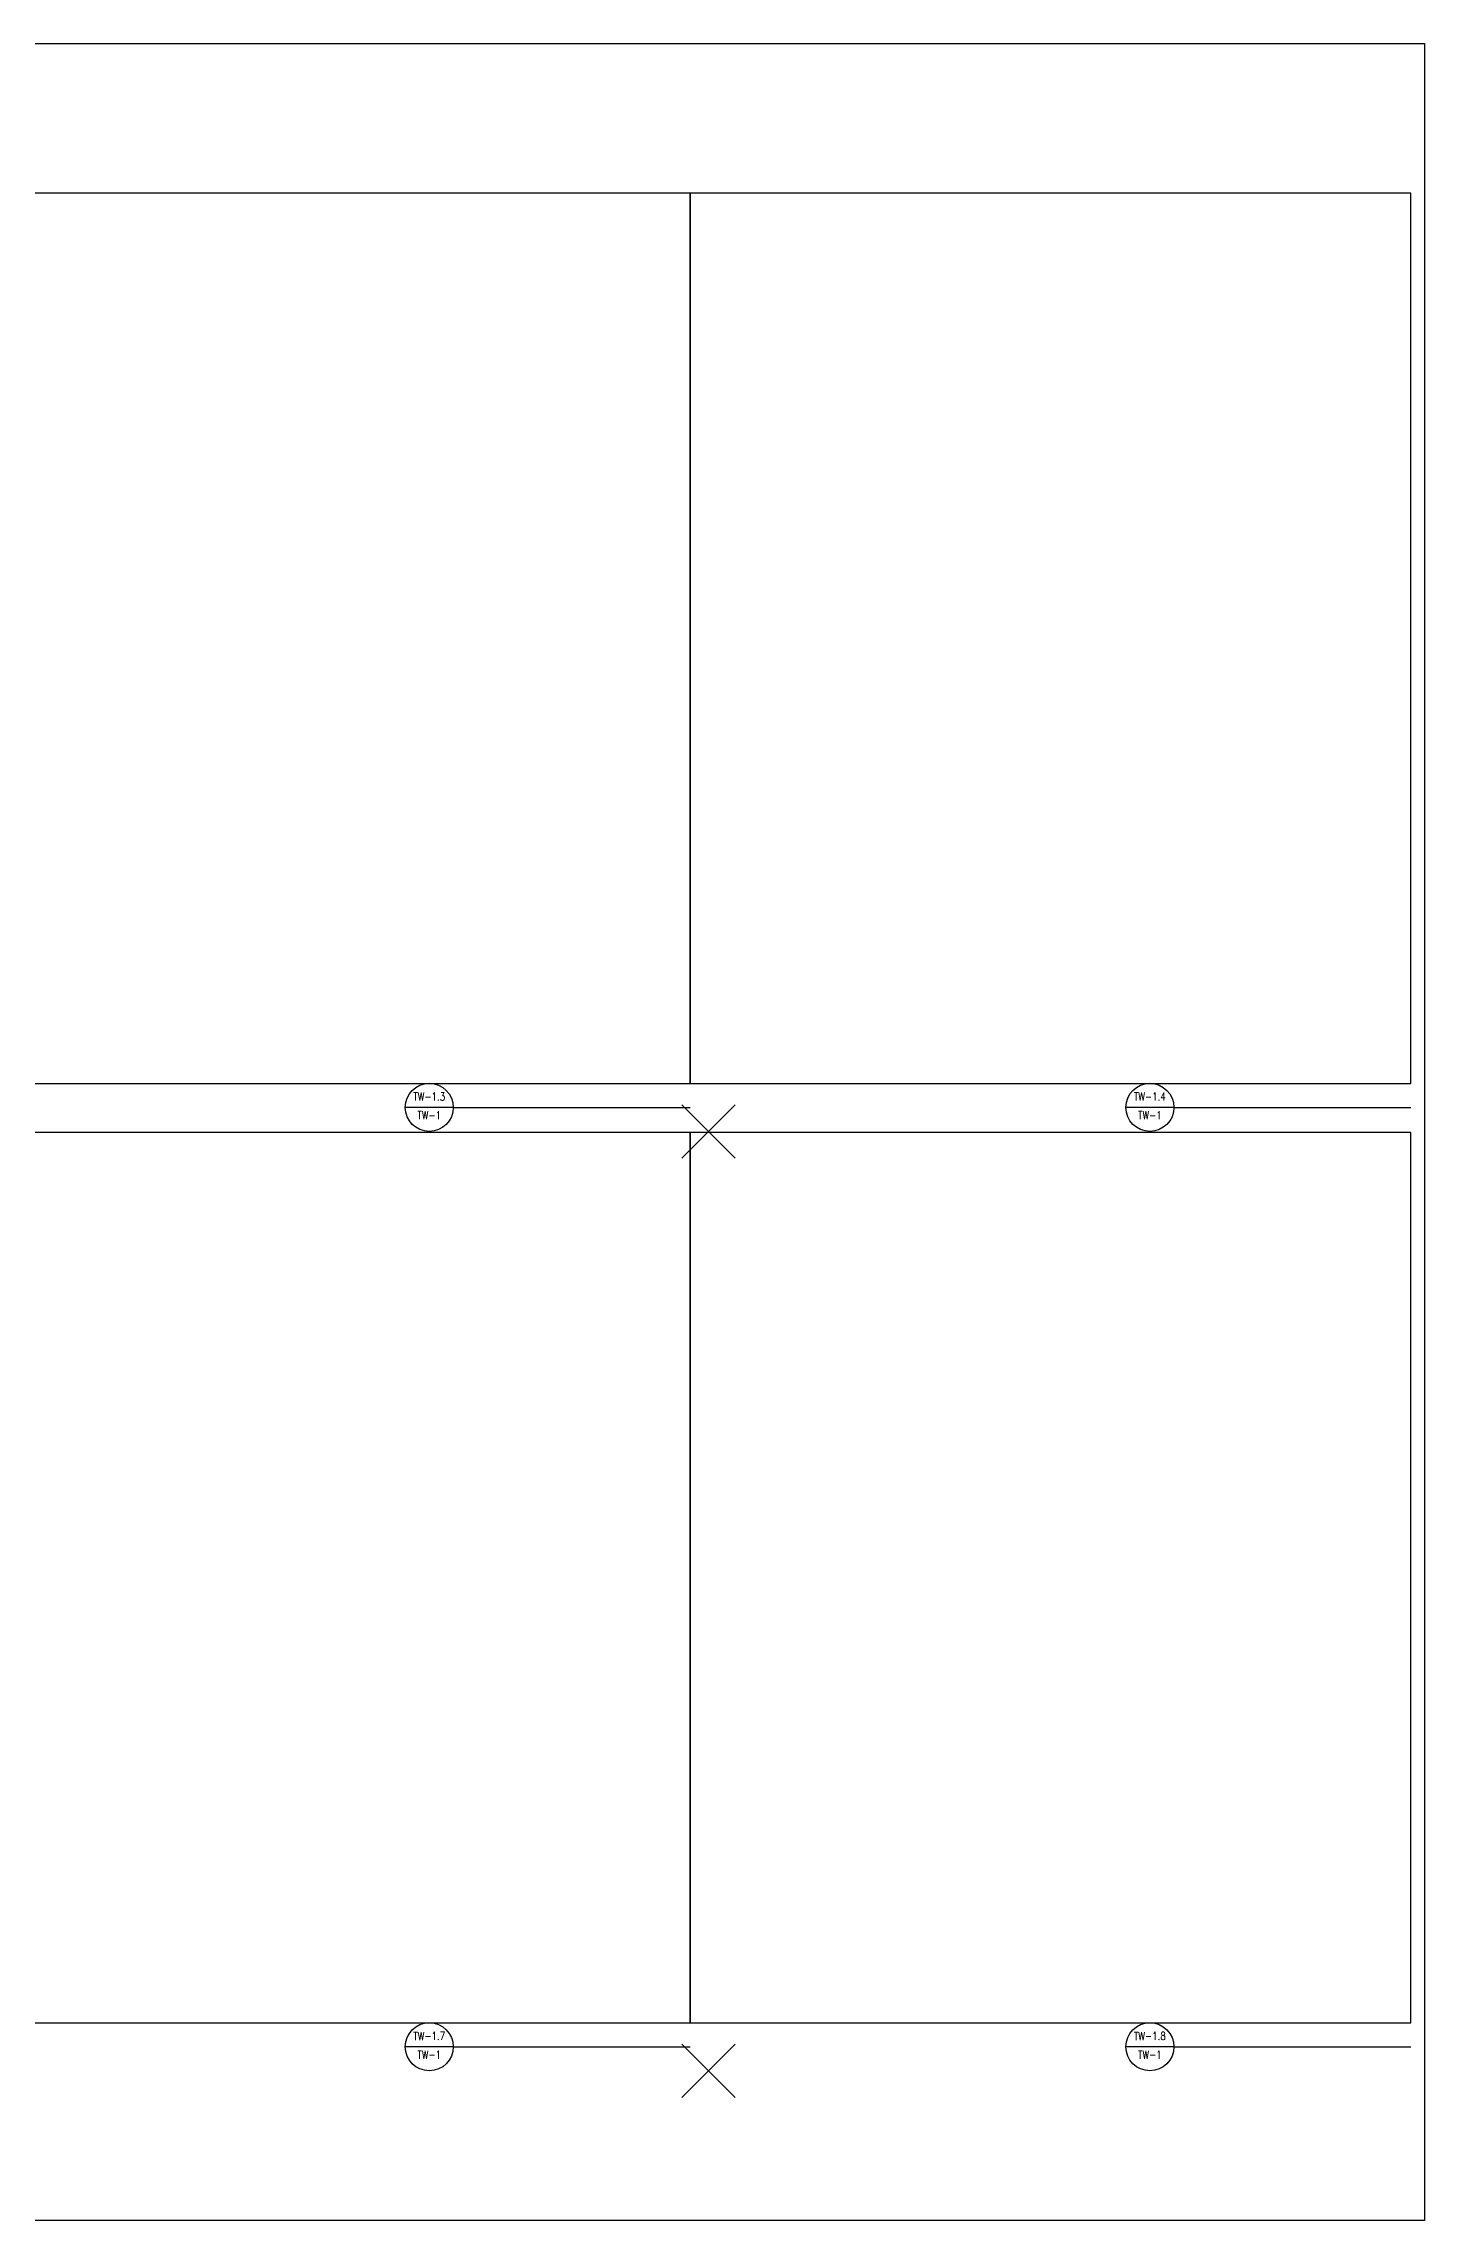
# Model space of a CAD drawing. Header units: millimetres. Extents: x -1 to 744, y -6 to 76.
# Drawn here: x 56.1 to 107.9, y -5.6 to 76 of the extents above; entities that cross this region are included whole.
import ezdxf
from ezdxf.enums import TextEntityAlignment as Align

# ---------------------------------------------------------------- set-up
doc = ezdxf.new("R2010")
doc.units = ezdxf.units.MM
doc.header["$MEASUREMENT"] = 0
doc.header["$PDMODE"] = 3
doc.header["$PDSIZE"] = 1
doc.layers.add('_TW-1', color=7, linetype='Continuous')
doc.layers.add('TW_REF_MARKER', color=7, linetype='Continuous')
doc.layers.add('_TW_Boundary', color=7, linetype='Continuous', plot=False)
doc.layers.add('_TW_Insertion_Point', color=1, linetype='Continuous', lineweight=25, plot=False)
doc.styles.add('ROMANS', font='ROMANS.shx')
doc.styles.add('STD', font='simplex.shx', dxfattribs={"height": 0.1})

# ---------------------------------------------------------------- blocks, each defined once
blk = doc.blocks.new('DTLBUB')
blk.add_line((0.313, 0), (-0.313, 0))
blk.add_circle((0, 0), 0.313)
at = {"style": 'STD', "flags": 12}
for tag, height, p in [('A1', 0.104, (0, 0.14)), ('M-000', 0.0781, (0, -0.103))]:
    blk.add_attdef(tag, text='', height=height, dxfattribs=at).set_placement(p, align=Align.MIDDLE)

msp = doc.modelspace()

# ---------------------------------------------------------------- linework, layer by layer
at = {"layer": '_TW-1'}
for p, q in [((71.483, 36.108), (80.371, 36.108)), ((98.499, 36.108), (107.387, 36.108)), ((71.483, 0.899), (80.371, 0.899)), ((98.499, 0.899), (107.387, 0.899))]:
    msp.add_line(p, q, dxfattribs=at)
at = {"layer": '_TW_Boundary', "color": 251}
for points in [[(-1.184, 75.981), (107.894, 75.981), (107.894, -5.609), (-1.184, -5.609)], [(53.355, 37.008), (80.371, 37.008), (80.371, 70.371), (53.355, 70.371)], [(80.371, 37.008), (107.387, 37.008), (107.387, 70.371), (80.371, 70.371)], [(53.355, 1.8), (80.371, 1.8), (80.371, 35.162), (53.355, 35.162)], [(80.371, 1.8), (107.387, 1.8), (107.387, 35.162), (80.371, 35.162)]]:
    msp.add_lwpolyline(points, close=True, dxfattribs=at)
at = {"layer": '_TW_Insertion_Point'}
for p in [(81.049, 35.209), (81.049, 0)]:
    msp.add_point(p, dxfattribs=at)

# ---------------------------------------------------------------- block references
at = {"layer": '_TW-1'}
ref = msp.add_blockref('DTLBUB', (70.584, 36.109), dxfattribs=dict(at, xscale=2.878068995225996, yscale=2.878068995225996, zscale=2.878068995225996))
ref.add_attrib('A1', 'TW-1.3', dxfattribs={"layer": 'TW_REF_MARKER', "height": 0.2998, "rotation": 0.05085, "style": 'ROMANS', "width": 0.8, "flags": 12}).set_placement((70.584, 36.513), align=Align.MIDDLE)
ref.add_attrib('M-000', 'TW-1', dxfattribs={"layer": 'TW_REF_MARKER', "height": 0.2999, "rotation": 0.05085, "style": 'ROMANS', "width": 0.8, "flags": 12}).set_placement((70.584, 35.811), align=Align.MIDDLE)
ref = msp.add_blockref('DTLBUB', (97.6, 36.109), dxfattribs=dict(at, xscale=2.878068995225994, yscale=2.878068995225994, zscale=2.878068995225994))
ref.add_attrib('A1', 'TW-1.4', dxfattribs={"layer": 'TW_REF_MARKER', "height": 0.2998, "rotation": 0.05085, "style": 'ROMANS', "width": 0.8, "flags": 12}).set_placement((97.6, 36.513), align=Align.MIDDLE)
ref.add_attrib('M-000', 'TW-1', dxfattribs={"layer": 'TW_REF_MARKER', "height": 0.2999, "rotation": 0.05085, "style": 'ROMANS', "width": 0.8, "flags": 12}).set_placement((97.6, 35.811), align=Align.MIDDLE)
ref = msp.add_blockref('DTLBUB', (70.584, 0.9), dxfattribs=dict(at, xscale=2.878068995225994, yscale=2.878068995225994, zscale=2.878068995225994))
ref.add_attrib('A1', 'TW-1.7', dxfattribs={"layer": 'TW_REF_MARKER', "height": 0.2998, "rotation": 0.05085, "style": 'ROMANS', "width": 0.8, "flags": 12}).set_placement((70.584, 1.304), align=Align.MIDDLE)
ref.add_attrib('M-000', 'TW-1', dxfattribs={"layer": 'TW_REF_MARKER', "height": 0.2999, "rotation": 0.05085, "style": 'ROMANS', "width": 0.8, "flags": 12}).set_placement((70.584, 0.603), align=Align.MIDDLE)
ref = msp.add_blockref('DTLBUB', (97.6, 0.9), dxfattribs=dict(at, xscale=2.878068995225994, yscale=2.878068995225994, zscale=2.878068995225994))
ref.add_attrib('A1', 'TW-1.8', dxfattribs={"layer": 'TW_REF_MARKER', "height": 0.2998, "rotation": 0.05085, "style": 'ROMANS', "width": 0.8, "flags": 12}).set_placement((97.6, 1.304), align=Align.MIDDLE)
ref.add_attrib('M-000', 'TW-1', dxfattribs={"layer": 'TW_REF_MARKER', "height": 0.2999, "rotation": 0.05085, "style": 'ROMANS', "width": 0.8, "flags": 12}).set_placement((97.6, 0.603), align=Align.MIDDLE)

doc.saveas('drawing.dxf')
